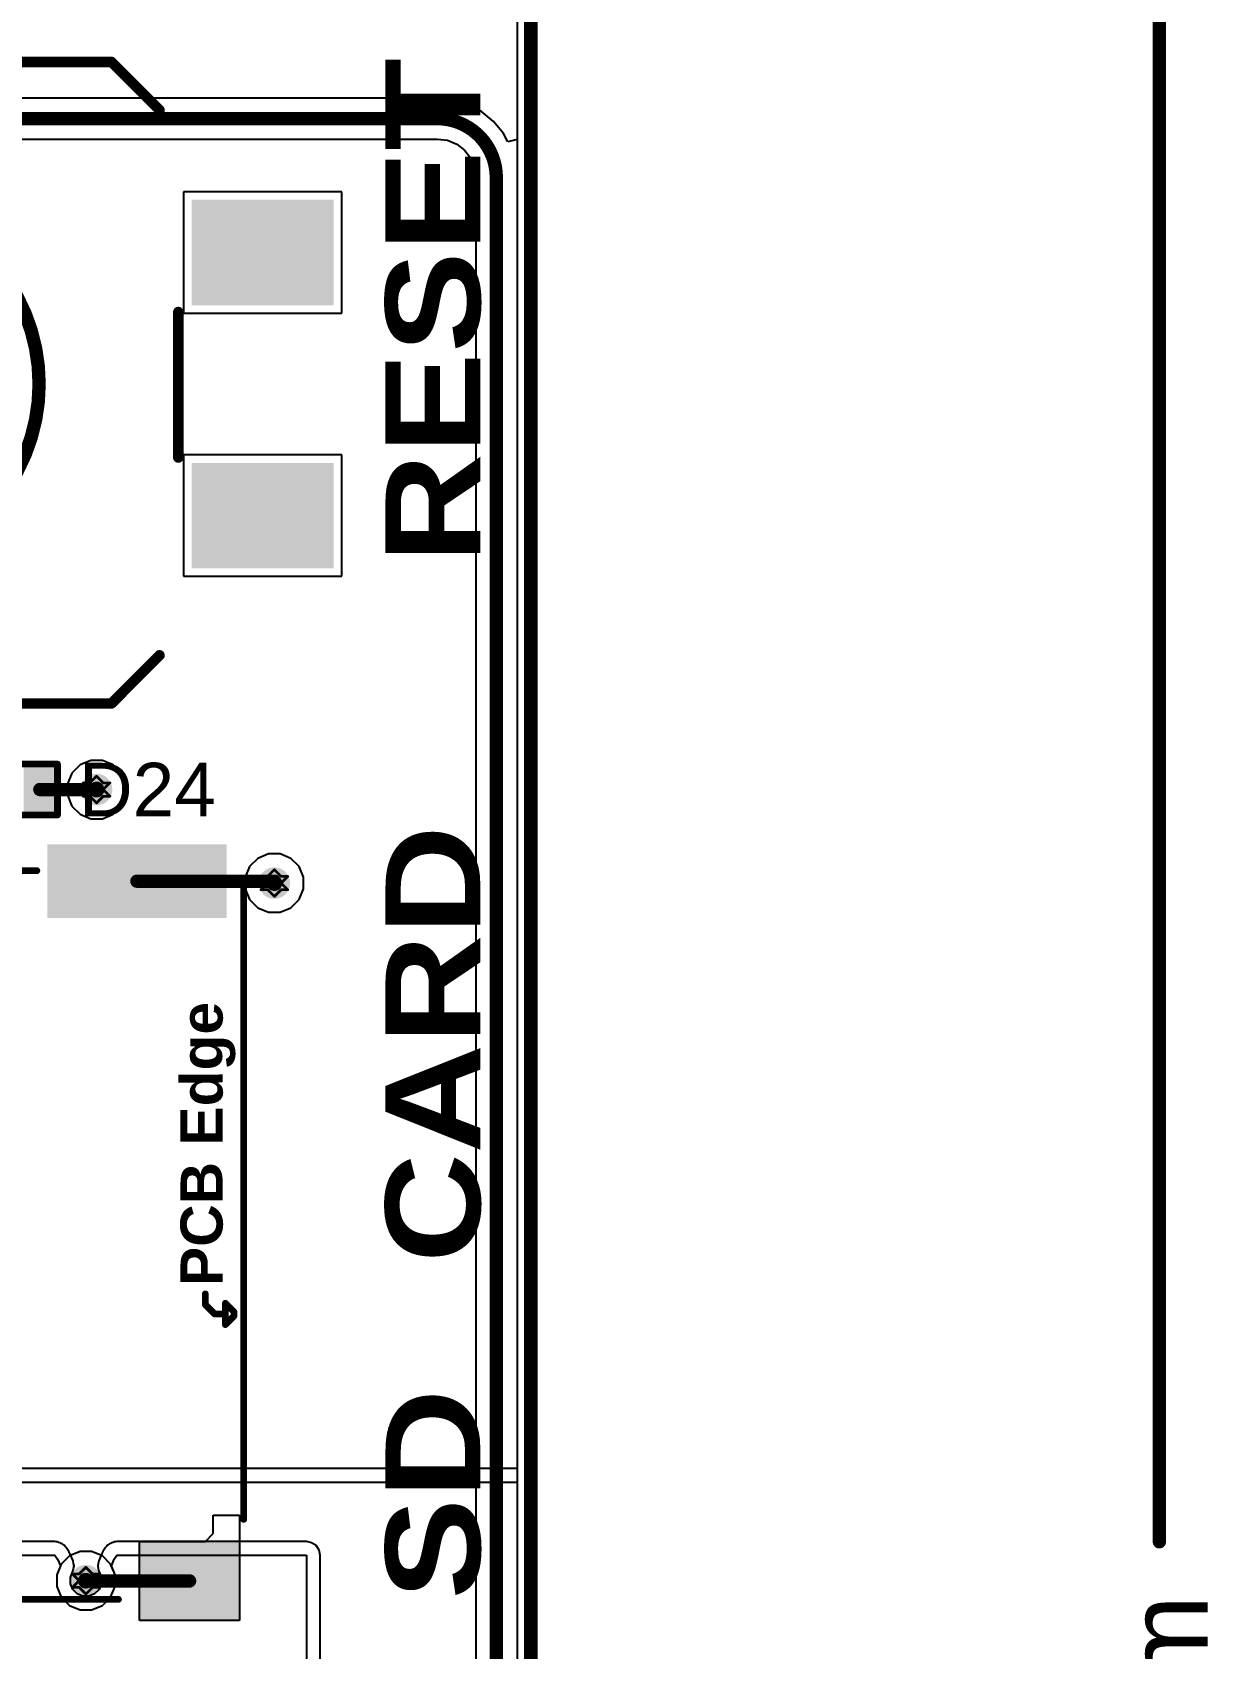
# Model space of a CAD drawing. Header units: inches. Extents: x 24 to 500, y 68 to 269.
# Drawn here: x 379.4 to 401.75, y 127.26 to 157.98 of the extents above; entities that cross this region are included whole.
import ezdxf

# ---------------------------------------------------------------- set-up
doc = ezdxf.new("R2010")
doc.units = ezdxf.units.IN
for name, color, linetype in [('Board Outline', 216, 'Continuous'), ('Bottom Layer', 5, 'Continuous'), ('Dimension', 6, 'Continuous'), ('Drill Drawing', 1, 'Continuous'), ('Keep-Out Layer', 6, 'Continuous'), ('Layer 1', 16, 'Continuous'), ('Layer 2', 76, 'Continuous'), ('Mechanical 13', 56, 'Continuous'), ('Top Layer', 1, 'Continuous'), ('Top Overlay', 2, 'Continuous'), ('Top Paste', 8, 'Continuous'), ('Top Solder', 216, 'Continuous'), ('Via Holes', 16, 'Continuous')]:
    doc.layers.add(name, color=color, linetype=linetype)
doc.styles.add('Arial', font='', dxfattribs={"height": 0.2})
doc.styles.add('Arial Black_Bold', font='', dxfattribs={"height": 0.2})
doc.styles.add('Arial_Bold', font='', dxfattribs={"height": 0.2})
doc.styles.get('Arial').set_extended_font_data('Arial')
doc.styles.get('Arial Black_Bold').set_extended_font_data('Arial Black', bold=True)
doc.styles.get('Arial_Bold').set_extended_font_data('Arial', bold=True)

# ---------------------------------------------------------------- blocks, each defined once
blk = doc.blocks.new('SOD_882_B__D___________27')
at = {"layer": 'Top Layer'}
for points in [[(-0.1, -0.4), (-0.6, -0.4), (-0.6, 0.4), (-0.1, 0.4)], [(0.6, -0.4), (0.1, -0.4), (0.1, 0.4), (0.6, 0.4)]]:
    blk.add_hatch(color=1, dxfattribs=at).paths.add_polyline_path(points)
at = {"layer": 'Top Paste'}
for points in [[(-0.1, -0.4), (-0.6, -0.4), (-0.6, 0.4), (-0.1, 0.4)], [(0.6, -0.4), (0.1, -0.4), (0.1, 0.4), (0.6, 0.4)]]:
    blk.add_hatch(color=8, dxfattribs=at).paths.add_polyline_path(points)
at = {"layer": 'Top Solder'}
for points in [[(-0.045, -0.455), (-0.655, -0.455), (-0.655, 0.455), (-0.045, 0.455)], [(0.655, -0.455), (0.045, -0.455), (0.045, 0.455), (0.655, 0.455)]]:
    blk.add_hatch(color=216, dxfattribs=at).paths.add_polyline_path(points)
at = {"layer": 'Top Overlay'}
for points in [[(-0.686, 0.483, 0.127, 0.127, 0), (-0.686, -0.483, 0.127, 0.127, 0)], [(0.686, 0.483, 0.127, 0.127, 0), (-0.686, 0.483, 0.127, 0.127, 0)], [(0.686, 0.483, 0.127, 0.127, 0), (0.686, -0.483, 0.127, 0.127, 0)], [(0.686, -0.483, 0.127, 0.127, 0), (-0.686, -0.483, 0.127, 0.127, 0)]]:
    blk.add_lwpolyline(points, format="xyseb", dxfattribs=at)
for points in [[(-0.718, 0.483, 0.0635, 0.0635, 1), (-0.654, 0.483, 0.0635, 0.0635, 1)], [(-0.718, 0.483, 0.0635, 0.0635, 1), (-0.654, 0.483, 0.0635, 0.0635, 1)], [(0.654, 0.483, 0.0635, 0.0635, 1), (0.718, 0.483, 0.0635, 0.0635, 1)], [(0.654, 0.483, 0.0635, 0.0635, 1), (0.718, 0.483, 0.0635, 0.0635, 1)], [(-0.718, -0.483, 0.0635, 0.0635, 1), (-0.654, -0.483, 0.0635, 0.0635, 1)], [(-0.718, -0.483, 0.0635, 0.0635, 1), (-0.654, -0.483, 0.0635, 0.0635, 1)], [(0.654, -0.483, 0.0635, 0.0635, 1), (0.718, -0.483, 0.0635, 0.0635, 1)], [(0.654, -0.483, 0.0635, 0.0635, 1), (0.718, -0.483, 0.0635, 0.0635, 1)]]:
    blk.add_lwpolyline(points, format="xyseb", close=True, dxfattribs=at)
blk = doc.blocks.new('TL3300CF160Q__79')
at = {"layer": 'Top Layer'}
for points in [[(-6.5, 1.6), (-9, 1.6), (-9, 3.4), (-6.5, 3.4)], [(9, 1.6), (6.5, 1.6), (6.5, 3.4), (9, 3.4)], [(-6.5, -3.4), (-9, -3.4), (-9, -1.6), (-6.5, -1.6)], [(9, -3.4), (6.5, -3.4), (6.5, -1.6), (9, -1.6)]]:
    blk.add_hatch(color=1, dxfattribs=at).paths.add_polyline_path(points)
at = {"layer": 'Top Paste'}
for points in [[(-6.5, 1.6), (-9, 1.6), (-9, 3.4), (-6.5, 3.4)], [(9, 1.6), (6.5, 1.6), (6.5, 3.4), (9, 3.4)], [(-6.5, -3.4), (-9, -3.4), (-9, -1.6), (-6.5, -1.6)], [(9, -3.4), (6.5, -3.4), (6.5, -1.6), (9, -1.6)]]:
    blk.add_hatch(color=8, dxfattribs=at).paths.add_polyline_path(points)
at = {"layer": 'Top Solder'}
for points in [[(-6.398, 1.498), (-9.102, 1.498), (-9.102, 3.502), (-6.398, 3.502)], [(9.102, 1.498), (6.398, 1.498), (6.398, 3.502), (9.102, 3.502)], [(-6.398, -3.502), (-9.102, -3.502), (-9.102, -1.498), (-6.398, -1.498)], [(9.102, -3.502), (6.398, -3.502), (6.398, -1.498), (9.102, -1.498)]]:
    blk.add_hatch(color=216, dxfattribs=at).paths.add_polyline_path(points)
at = {"layer": 'Top Overlay'}
for points in [[(-5.867, 5.207, 0.2, 0.2, 0), (-4.953, 6.121, 0.2, 0.2, 0)], [(-4.953, 6.121, 0.2, 0.2, 0), (4.877, 6.121, 0.2, 0.2, 0)], [(4.877, 6.121, 0.2, 0.2, 0), (5.791, 5.207, 0.2, 0.2, 0)], [(-7.214, 3.785, 0.2, 0.2, 0), (-7.087, 3.658, 0.2, 0.2, 0)], [(-7.214, 3.785, 0.2, 0.2, 0), (-6.96, 3.785, 0.2, 0.2, 0)], [(-7.087, 3.658, 0.2, 0.2, 0), (-6.96, 3.785, 0.2, 0.2, 0)], [(-6.121, -1.295, 0.2, 0.2, 0), (-6.121, 1.342, 0.2, 0.2, 0)], [(6.147, -1.397, 0.2, 0.2, 0), (6.147, 1.368, 0.2, 0.2, 0)], [(-5.867, -5.156, 0.2, 0.2, 0), (-4.953, -6.071, 0.2, 0.2, 0)], [(4.877, -6.071, 0.2, 0.2, 0), (5.791, -5.156, 0.2, 0.2, 0)], [(-4.953, -6.071, 0.2, 0.2, 0), (4.877, -6.071, 0.2, 0.2, 0)]]:
    blk.add_lwpolyline(points, format="xyseb", dxfattribs=at)
for points in [[(-5.003, 6.121, 0.1, 0.1, 1), (-4.903, 6.121, 0.1, 0.1, 1)], [(-5.003, 6.121, 0.1, 0.1, 1), (-4.903, 6.121, 0.1, 0.1, 1)], [(4.827, 6.121, 0.1, 0.1, 1), (4.927, 6.121, 0.1, 0.1, 1)], [(4.827, 6.121, 0.1, 0.1, 1), (4.927, 6.121, 0.1, 0.1, 1)], [(-5.917, 5.207, 0.1, 0.1, 1), (-5.817, 5.207, 0.1, 0.1, 1)], [(5.741, 5.207, 0.1, 0.1, 1), (5.841, 5.207, 0.1, 0.1, 1)], [(-7.264, 3.785, 0.1, 0.1, 1), (-7.164, 3.785, 0.1, 0.1, 1)], [(-7.264, 3.785, 0.1, 0.1, 1), (-7.164, 3.785, 0.1, 0.1, 1)], [(-7.137, 3.658, 0.1, 0.1, 1), (-7.037, 3.658, 0.1, 0.1, 1)], [(-7.137, 3.658, 0.1, 0.1, 1), (-7.037, 3.658, 0.1, 0.1, 1)], [(-7.01, 3.785, 0.1, 0.1, 1), (-6.91, 3.785, 0.1, 0.1, 1)], [(-7.01, 3.785, 0.1, 0.1, 1), (-6.91, 3.785, 0.1, 0.1, 1)], [(3.503, 0, 0.254, 0.254, 1), (-3.503, 0, 0.254, 0.254, 1)], [(1.771, 0, 0.254, 0.254, 1), (-1.771, 0, 0.254, 0.254, 1)], [(-6.171, 1.342, 0.1, 0.1, 1), (-6.071, 1.342, 0.1, 0.1, 1)], [(6.097, 1.368, 0.1, 0.1, 1), (6.197, 1.368, 0.1, 0.1, 1)], [(-3.567, 0, 0.127, 0.127, 1), (-3.44, 0, 0.127, 0.127, 1)], [(-1.834, 0, 0.127, 0.127, 1), (-1.707, 0, 0.127, 0.127, 1)], [(1.707, 0, 0.127, 0.127, 1), (1.834, 0, 0.127, 0.127, 1)], [(3.44, 0, 0.127, 0.127, 1), (3.567, 0, 0.127, 0.127, 1)], [(-6.171, -1.295, 0.1, 0.1, 1), (-6.071, -1.295, 0.1, 0.1, 1)], [(6.097, -1.397, 0.1, 0.1, 1), (6.197, -1.397, 0.1, 0.1, 1)], [(-5.917, -5.156, 0.1, 0.1, 1), (-5.817, -5.156, 0.1, 0.1, 1)], [(5.741, -5.156, 0.1, 0.1, 1), (5.841, -5.156, 0.1, 0.1, 1)], [(-5.003, -6.071, 0.1, 0.1, 1), (-4.903, -6.071, 0.1, 0.1, 1)], [(-5.003, -6.071, 0.1, 0.1, 1), (-4.903, -6.071, 0.1, 0.1, 1)], [(4.827, -6.071, 0.1, 0.1, 1), (4.927, -6.071, 0.1, 0.1, 1)], [(4.827, -6.071, 0.1, 0.1, 1), (4.927, -6.071, 0.1, 0.1, 1)]]:
    blk.add_lwpolyline(points, format="xyseb", close=True, dxfattribs=at)
blk = doc.blocks.new('DM3BT_DSF_PEJS_178')
at = {"layer": 'Top Layer'}
for points in [[(-5.25, 8.15), (-4.25, 8.15), (-4.25, 6.75), (-5.25, 6.75)], [(-3.2, 6.75), (-3.2, 8.15), (-2.5, 8.15), (-2.5, 6.75)], [(-2.1, 6.75), (-2.1, 8.15), (-1.4, 8.15), (-1.4, 6.75)], [(-1, 6.75), (-1, 8.15), (-0.3, 8.15), (-0.3, 6.75)], [(0.1, 6.75), (0.1, 8.15), (0.8, 8.15), (0.8, 6.75)], [(1.2, 6.75), (1.2, 8.15), (1.9, 8.15), (1.9, 6.75)], [(2.3, 6.75), (2.3, 8.15), (3, 8.15), (3, 6.75)], [(3.4, 6.75), (3.4, 8.15), (4.1, 8.15), (4.1, 6.75)], [(4.5, 6.75), (4.5, 8.15), (5.2, 8.15), (5.2, 6.75)], [(5.45, 6.95), (5.45, 8.15), (6.15, 8.15), (6.15, 6.95)], [(6.05, 3.85), (7.25, 3.85), (7.25, 2.65), (6.05, 2.65)], [(6.05, -2.55), (7.25, -2.55), (7.25, -3.35), (6.05, -3.35)], [(6.05, -4.95), (7.25, -4.95), (7.25, -8.15), (6.05, -8.15)], [(-7.4, -6.6), (-5.9, -6.6), (-5.9, -8.5), (-7.4, -8.5)]]:
    blk.add_hatch(color=1, dxfattribs=at).paths.add_polyline_path(points)
at = {"layer": 'Top Paste'}
for points in [[(-5.25, 8.15), (-4.25, 8.15), (-4.25, 6.75), (-5.25, 6.75)], [(-3.2, 6.75), (-3.2, 8.15), (-2.5, 8.15), (-2.5, 6.75)], [(-2.1, 6.75), (-2.1, 8.15), (-1.4, 8.15), (-1.4, 6.75)], [(-1, 6.75), (-1, 8.15), (-0.3, 8.15), (-0.3, 6.75)], [(0.1, 6.75), (0.1, 8.15), (0.8, 8.15), (0.8, 6.75)], [(1.2, 6.75), (1.2, 8.15), (1.9, 8.15), (1.9, 6.75)], [(2.3, 6.75), (2.3, 8.15), (3, 8.15), (3, 6.75)], [(3.4, 6.75), (3.4, 8.15), (4.1, 8.15), (4.1, 6.75)], [(4.5, 6.75), (4.5, 8.15), (5.2, 8.15), (5.2, 6.75)], [(5.45, 6.95), (5.45, 8.15), (6.15, 8.15), (6.15, 6.95)], [(6.05, 3.85), (7.25, 3.85), (7.25, 2.65), (6.05, 2.65)], [(6.05, -2.55), (7.25, -2.55), (7.25, -3.35), (6.05, -3.35)], [(6.05, -4.95), (7.25, -4.95), (7.25, -8.15), (6.05, -8.15)]]:
    blk.add_hatch(color=8, dxfattribs=at).paths.add_polyline_path(points)
at = {"layer": 'Top Solder'}
for points in [[(-5.352, 8.252), (-4.148, 8.252), (-4.148, 6.648), (-5.352, 6.648)], [(-3.302, 6.648), (-3.302, 8.252), (-2.398, 8.252), (-2.398, 6.648)], [(-2.202, 6.648), (-2.202, 8.252), (-1.298, 8.252), (-1.298, 6.648)], [(-1.102, 6.648), (-1.102, 8.252), (-0.198, 8.252), (-0.198, 6.648)], [(-0.002, 6.648), (-0.002, 8.252), (0.902, 8.252), (0.902, 6.648)], [(1.098, 6.648), (1.098, 8.252), (2.002, 8.252), (2.002, 6.648)], [(2.198, 6.648), (2.198, 8.252), (3.102, 8.252), (3.102, 6.648)], [(3.298, 6.648), (3.298, 8.252), (4.202, 8.252), (4.202, 6.648)], [(4.398, 6.648), (4.398, 8.252), (5.302, 8.252), (5.302, 6.648)], [(5.348, 6.848), (5.348, 8.252), (6.252, 8.252), (6.252, 6.848)], [(5.948, 3.952), (7.352, 3.952), (7.352, 2.548), (5.948, 2.548)], [(5.948, -2.448), (7.352, -2.448), (7.352, -3.452), (5.948, -3.452)], [(5.948, -4.848), (7.352, -4.848), (7.352, -8.252), (5.948, -8.252)], [(-7.4, -6.6), (-5.9, -6.6), (-5.9, -8.5), (-7.4, -8.5)]]:
    blk.add_hatch(color=216, dxfattribs=at).paths.add_polyline_path(points)
at = {"layer": 'Keep-Out Layer'}
for p, q in [((6.4, 3.85), (6.4, 7.1)), ((6.4, 7.1), (7.15, 7.1)), ((7.15, 7.1), (7.15, 3.85)), ((7.15, 3.85), (6.4, 3.85)), ((6.4, -0.95), (6.4, 2.65)), ((6.4, 2.65), (7.15, 2.65)), ((7.15, 2.65), (7.15, -0.95)), ((7.15, -0.95), (6.4, -0.95))]:
    blk.add_line(p, q, dxfattribs=at)
at = {"layer": 'Mechanical 13'}
for points in [[(-1.397, -7.849, 0.127, 0.127, 0), (-1.575, -8.026, 0.127, 0.127, 0)], [(-1.575, -8.026, 0.127, 0.127, 0), (-1.575, -8.23, 0.127, 0.127, 0)], [(-1.397, -7.849, 0.127, 0.127, 0), (-1.194, -7.849, 0.127, 0.127, 0)], [(-1.778, -8.23, 0.127, 0.127, 0), (-1.575, -8.23, 0.127, 0.127, 0)], [(-1.778, -8.23, 0.127, 0.127, 0), (-1.615, -8.393, 0.127, 0.127, 0)], [(-1.575, -8.23, 0.127, 0.127, 0), (-1.372, -8.23, 0.127, 0.127, 0)], [(-1.372, -8.23, 0.127, 0.127, 0), (-1.535, -8.393, 0.127, 0.127, 0)], [(-1.615, -8.393, 0.127, 0.127, 0), (-1.535, -8.393, 0.127, 0.127, 0)]]:
    blk.add_lwpolyline(points, format="xyseb", dxfattribs=at)
for points in [[(-1.607, -8.026, 0.0635, 0.0635, 1), (-1.543, -8.026, 0.0635, 0.0635, 1)], [(-1.607, -8.026, 0.0635, 0.0635, 1), (-1.543, -8.026, 0.0635, 0.0635, 1)], [(-1.429, -7.849, 0.0635, 0.0635, 1), (-1.365, -7.849, 0.0635, 0.0635, 1)], [(-1.429, -7.849, 0.0635, 0.0635, 1), (-1.365, -7.849, 0.0635, 0.0635, 1)], [(-1.226, -7.849, 0.0635, 0.0635, 1), (-1.162, -7.849, 0.0635, 0.0635, 1)], [(-1.81, -8.23, 0.0635, 0.0635, 1), (-1.746, -8.23, 0.0635, 0.0635, 1)], [(-1.81, -8.23, 0.0635, 0.0635, 1), (-1.746, -8.23, 0.0635, 0.0635, 1)], [(-1.607, -8.23, 0.0635, 0.0635, 1), (-1.543, -8.23, 0.0635, 0.0635, 1)], [(-1.607, -8.23, 0.0635, 0.0635, 1), (-1.543, -8.23, 0.0635, 0.0635, 1)], [(-1.607, -8.23, 0.0635, 0.0635, 1), (-1.543, -8.23, 0.0635, 0.0635, 1)], [(-1.403, -8.23, 0.0635, 0.0635, 1), (-1.34, -8.23, 0.0635, 0.0635, 1)], [(-1.403, -8.23, 0.0635, 0.0635, 1), (-1.34, -8.23, 0.0635, 0.0635, 1)], [(-1.647, -8.393, 0.0635, 0.0635, 1), (-1.583, -8.393, 0.0635, 0.0635, 1)], [(-1.647, -8.393, 0.0635, 0.0635, 1), (-1.583, -8.393, 0.0635, 0.0635, 1)], [(-1.567, -8.393, 0.0635, 0.0635, 1), (-1.503, -8.393, 0.0635, 0.0635, 1)], [(-1.567, -8.393, 0.0635, 0.0635, 1), (-1.503, -8.393, 0.0635, 0.0635, 1)]]:
    blk.add_lwpolyline(points, format="xyseb", close=True, dxfattribs=at)
at = {"layer": 'Top Layer'}
for p, q in [((-7.4, -8.5), (-7.4, -6.6)), ((-7.4, -6.6), (-5.9, -6.6)), ((-5.9, -6.6), (-5.9, -7.85)), ((-5.9, -7.85), (-5.75, -8)), ((-5.75, -8), (-5.4, -8)), ((-5.4, -8), (-5.4, -8.5)), ((-5.4, -8.5), (-7.4, -8.5))]:
    blk.add_line(p, q, dxfattribs=at)
at = {"layer": 'Top Overlay'}
for points in [[(-2.743, 8.458, 0.127, 0.127, 0), (-2.997, 8.458, 0.127, 0.127, 0)], [(-2.997, 8.458, 0.127, 0.127, 0), (-2.87, 8.331, 0.127, 0.127, 0)], [(-2.743, 8.458, 0.127, 0.127, 0), (-2.87, 8.331, 0.127, 0.127, 0)], [(-7, 7.65, 0.127, 0.127, 0), (-7, -6.2, 0.127, 0.127, 0)], [(-7, 7.65, 0.127, 0.127, 0), (-5.65, 7.65, 0.127, 0.127, 0)], [(6.55, 7.65, 0.127, 0.127, 0), (6.85, 7.65, 0.127, 0.127, 0)], [(6.85, 7.65, 0.127, 0.127, 0), (6.85, 4.2, 0.127, 0.127, 0)], [(6.85, 2.3, 0.127, 0.127, 0), (6.85, -2.2, 0.127, 0.127, 0)], [(6.85, -3.7, 0.127, 0.127, 0), (6.85, -4.65, 0.127, 0.127, 0)], [(-5.481, -8.578, 0.127, 0.127, 0), (6.519, -8.578, 0.127, 0.127, 0)]]:
    blk.add_lwpolyline(points, format="xyseb", dxfattribs=at)
for points in [[(-3.029, 8.458, 0.0635, 0.0635, 1), (-2.965, 8.458, 0.0635, 0.0635, 1)], [(-3.029, 8.458, 0.0635, 0.0635, 1), (-2.965, 8.458, 0.0635, 0.0635, 1)], [(-2.902, 8.331, 0.0635, 0.0635, 1), (-2.838, 8.331, 0.0635, 0.0635, 1)], [(-2.902, 8.331, 0.0635, 0.0635, 1), (-2.838, 8.331, 0.0635, 0.0635, 1)], [(-2.775, 8.458, 0.0635, 0.0635, 1), (-2.711, 8.458, 0.0635, 0.0635, 1)], [(-2.775, 8.458, 0.0635, 0.0635, 1), (-2.711, 8.458, 0.0635, 0.0635, 1)], [(-7.032, 7.65, 0.0635, 0.0635, 1), (-6.968, 7.65, 0.0635, 0.0635, 1)], [(-7.032, 7.65, 0.0635, 0.0635, 1), (-6.968, 7.65, 0.0635, 0.0635, 1)], [(-5.682, 7.65, 0.0635, 0.0635, 1), (-5.618, 7.65, 0.0635, 0.0635, 1)], [(6.518, 7.65, 0.0635, 0.0635, 1), (6.582, 7.65, 0.0635, 0.0635, 1)], [(6.818, 7.65, 0.0635, 0.0635, 1), (6.882, 7.65, 0.0635, 0.0635, 1)], [(6.818, 7.65, 0.0635, 0.0635, 1), (6.882, 7.65, 0.0635, 0.0635, 1)], [(6.818, 4.2, 0.0635, 0.0635, 1), (6.882, 4.2, 0.0635, 0.0635, 1)], [(6.818, 2.3, 0.0635, 0.0635, 1), (6.882, 2.3, 0.0635, 0.0635, 1)], [(6.818, -2.2, 0.0635, 0.0635, 1), (6.882, -2.2, 0.0635, 0.0635, 1)], [(6.818, -3.7, 0.0635, 0.0635, 1), (6.882, -3.7, 0.0635, 0.0635, 1)], [(6.818, -4.65, 0.0635, 0.0635, 1), (6.882, -4.65, 0.0635, 0.0635, 1)], [(-7.032, -6.2, 0.0635, 0.0635, 1), (-6.968, -6.2, 0.0635, 0.0635, 1)], [(-5.513, -8.578, 0.0635, 0.0635, 1), (-5.449, -8.578, 0.0635, 0.0635, 1)], [(6.487, -8.578, 0.0635, 0.0635, 1), (6.551, -8.578, 0.0635, 0.0635, 1)]]:
    blk.add_lwpolyline(points, format="xyseb", close=True, dxfattribs=at)
at = {"layer": 'Mechanical 13', "style": 'Arial_Bold'}
blk.add_text('PCB Edge', height=0.8, dxfattribs=at).set_placement((-1.045, -8.178))

msp = doc.modelspace()

# ---------------------------------------------------------------- hatches: boundary and pattern name
at = {"layer": 'Bottom Layer'}
h = msp.add_hatch(color=5, dxfattribs=at)
edge = h.paths.add_edge_path()
edge.add_arc((380.619, 143.586), 0.3, 0, 360)
h = msp.add_hatch(color=5, dxfattribs=at)
edge = h.paths.add_edge_path()
edge.add_arc((383.997, 141.808), 0.3, 0, 360)
h = msp.add_hatch(color=5, dxfattribs=at)
edge = h.paths.add_edge_path()
edge.add_arc((380.416, 128.549), 0.3, 0, 360)
at = {"layer": 'Layer 1'}
h = msp.add_hatch(color=16, dxfattribs=at)
edge = h.paths.add_edge_path()
edge.add_arc((380.619, 143.586), 0.3, 0, 360)
h = msp.add_hatch(color=16, dxfattribs=at)
edge = h.paths.add_edge_path()
edge.add_arc((383.997, 141.808), 0.3, 0, 360)
h = msp.add_hatch(color=16, dxfattribs=at)
edge = h.paths.add_edge_path()
edge.add_arc((380.416, 128.549), 0.3, 0, 360)
at = {"layer": 'Layer 2'}
h = msp.add_hatch(color=76, dxfattribs=at)
edge = h.paths.add_edge_path()
edge.add_arc((380.619, 143.586), 0.3, 0, 360)
h = msp.add_hatch(color=76, dxfattribs=at)
edge = h.paths.add_edge_path()
edge.add_arc((383.997, 141.808), 0.3, 0, 360)
h = msp.add_hatch(color=76, dxfattribs=at)
edge = h.paths.add_edge_path()
edge.add_arc((380.416, 128.549), 0.3, 0, 360)
at = {"layer": 'Top Layer'}
h = msp.add_hatch(color=1, dxfattribs=at)
edge = h.paths.add_edge_path()
edge.add_arc((380.619, 143.586), 0.3, 0, 360)
h = msp.add_hatch(color=1, dxfattribs=at)
edge = h.paths.add_edge_path()
edge.add_arc((383.997, 141.808), 0.3, 0, 360)
h = msp.add_hatch(color=1, dxfattribs=at)
edge = h.paths.add_edge_path()
edge.add_arc((380.416, 128.549), 0.3, 0, 360)
at = {"layer": 'Via Holes'}
h = msp.add_hatch(color=7, dxfattribs=at)
edge = h.paths.add_edge_path()
edge.add_arc((380.619, 143.586), 0.15, 0, 360)
h = msp.add_hatch(color=7, dxfattribs=at)
edge = h.paths.add_edge_path()
edge.add_arc((383.997, 141.808), 0.15, 0, 360)
h = msp.add_hatch(color=7, dxfattribs=at)
edge = h.paths.add_edge_path()
edge.add_arc((380.416, 128.549), 0.15, 0, 360)

# ---------------------------------------------------------------- linework, layer by layer
at = {"layer": 'Board Outline'}
msp.add_lwpolyline([(388.87, 72.207, 0.254, 0.254, 0), (388.87, 175.707, 0.254, 0.254, 0)], format="xyseb", dxfattribs=at)
at = {"layer": 'Bottom Layer'}
for p, q in [((388.611, 175.707), (388.611, 130.683)), ((380.509, 144.14), (380.305, 144.056)), ((380.729, 144.14), (380.509, 144.14)), ((380.933, 144.056), (380.729, 144.14)), ((380.149, 143.9), (380.065, 143.696)), ((380.305, 144.056), (380.149, 143.9)), ((381.089, 143.9), (380.933, 144.056)), ((381.173, 143.696), (381.089, 143.9)), ((380.065, 143.696), (380.065, 143.476)), ((380.065, 143.476), (380.149, 143.272)), ((381.089, 143.272), (381.173, 143.476)), ((381.173, 143.476), (381.173, 143.696)), ((380.149, 143.272), (380.305, 143.117)), ((380.933, 143.117), (381.089, 143.272)), ((380.305, 143.117), (380.509, 143.032)), ((380.509, 143.032), (380.729, 143.032)), ((380.729, 143.032), (380.933, 143.117)), ((383.683, 142.278), (383.528, 142.122)), ((383.887, 142.362), (383.683, 142.278)), ((384.107, 142.362), (383.887, 142.362)), ((384.311, 142.278), (384.107, 142.362)), ((384.467, 142.122), (384.311, 142.278)), ((383.528, 142.122), (383.443, 141.918)), ((384.551, 141.918), (384.467, 142.122)), ((383.443, 141.918), (383.443, 141.698)), ((383.443, 141.698), (383.528, 141.494)), ((384.467, 141.494), (384.551, 141.698)), ((384.551, 141.698), (384.551, 141.918)), ((383.528, 141.494), (383.683, 141.339)), ((383.683, 141.339), (383.887, 141.254)), ((384.107, 141.254), (384.311, 141.339)), ((384.311, 141.339), (384.467, 141.494)), ((383.887, 141.254), (384.107, 141.254)), ((388.611, 130.683), (360.553, 130.683)), ((360.553, 130.424), (388.611, 130.424)), ((388.611, 130.424), (388.611, 72.207)), ((379.828, 129.291), (367.94, 129.291)), ((367.94, 129.032), (379.828, 129.032)), ((379.85, 129.287), (379.828, 129.291)), ((379.828, 129.032), (379.88, 128.958)), ((379.873, 129.287), (379.85, 129.287)), ((379.899, 129.277), (379.873, 129.287)), ((379.927, 129.271), (379.899, 129.277)), ((379.946, 129.259), (379.927, 129.271)), ((379.967, 129.25), (379.946, 129.259)), ((379.987, 129.231), (379.967, 129.25)), ((380.011, 129.215), (379.987, 129.231)), ((380.024, 129.196), (380.011, 129.215)), ((380.04, 129.181), (380.024, 129.196)), ((380.092, 129.107), (380.04, 129.181)), ((380.104, 129.08), (380.092, 129.107)), ((380.12, 129.055), (380.104, 129.08)), ((380.172, 128.926), (380.12, 129.055)), ((380.712, 129.055), (380.66, 128.926)), ((380.728, 129.08), (380.712, 129.055)), ((380.74, 129.107), (380.728, 129.08)), ((380.792, 129.181), (380.74, 129.107)), ((380.808, 129.196), (380.792, 129.181)), ((380.821, 129.215), (380.808, 129.196)), ((380.844, 129.231), (380.821, 129.215)), ((380.865, 129.25), (380.844, 129.231)), ((380.886, 129.259), (380.865, 129.25)), ((380.905, 129.271), (380.886, 129.259)), ((380.932, 129.277), (380.905, 129.271)), ((380.959, 129.287), (380.932, 129.277)), ((380.952, 128.958), (381.004, 129.032)), ((380.982, 129.287), (380.959, 129.287)), ((381.004, 129.291), (380.982, 129.287)), ((384.607, 129.291), (381.004, 129.291)), ((381.004, 129.032), (384.607, 129.032)), ((384.706, 129.271), (384.607, 129.291)), ((384.607, 129.032), (384.607, 109.093)), ((384.79, 129.215), (384.706, 129.271)), ((384.846, 129.131), (384.79, 129.215)), ((384.866, 129.032), (384.846, 129.131)), ((384.866, 109.093), (384.866, 129.032)), ((379.932, 128.829), (379.862, 128.66)), ((379.88, 128.958), (379.932, 128.829)), ((380.121, 128.608), (380.171, 128.73)), ((380.171, 128.73), (380.181, 128.778)), ((380.181, 128.878), (380.172, 128.926)), ((380.191, 128.829), (380.181, 128.878)), ((380.181, 128.778), (380.191, 128.827)), ((380.191, 128.828), (380.191, 128.829)), ((380.191, 128.827), (380.191, 128.828)), ((380.65, 128.878), (380.641, 128.829)), ((380.641, 128.829), (380.641, 128.828)), ((380.641, 128.828), (380.641, 128.827)), ((380.641, 128.827), (380.651, 128.778)), ((380.66, 128.926), (380.65, 128.878)), ((380.651, 128.778), (380.66, 128.73)), ((380.66, 128.73), (380.711, 128.608)), ((380.9, 128.829), (380.952, 128.958)), ((380.97, 128.66), (380.9, 128.829)), ((379.862, 128.66), (379.862, 128.439)), ((379.862, 128.439), (379.946, 128.236)), ((380.121, 128.491), (380.121, 128.608)), ((380.166, 128.382), (380.121, 128.491)), ((380.711, 128.491), (380.666, 128.382)), ((380.711, 128.608), (380.711, 128.491)), ((380.885, 128.236), (380.97, 128.439)), ((380.97, 128.439), (380.97, 128.66)), ((379.946, 128.236), (380.102, 128.08)), ((380.249, 128.299), (380.166, 128.382)), ((380.357, 128.254), (380.249, 128.299)), ((380.474, 128.254), (380.357, 128.254)), ((380.583, 128.299), (380.474, 128.254)), ((380.666, 128.382), (380.583, 128.299)), ((380.73, 128.08), (380.885, 128.236)), ((380.102, 128.08), (380.306, 127.995)), ((380.306, 127.995), (380.526, 127.995)), ((380.526, 127.995), (380.73, 128.08))]:
    msp.add_line(p, q, dxfattribs=at)
at = {"layer": 'Dimension'}
msp.add_lwpolyline([(400.812, 129.289, 0.254, 0.254, 0), (400.812, 179.707, 0.254, 0.254, 0)], format="xyseb", dxfattribs=at)
msp.add_lwpolyline([(400.748, 129.289, 0.127, 0.127, 1), (400.875, 129.289, 0.127, 0.127, 1)], format="xyseb", close=True, dxfattribs=at)
at = {"layer": 'Drill Drawing'}
for points in [[(380.492, 143.713, 0.0508, 0.0508, 0), (380.619, 143.84, 0.0508, 0.0508, 0)], [(380.619, 143.84, 0.0508, 0.0508, 0), (380.746, 143.713, 0.0508, 0.0508, 0)], [(380.365, 143.713, 0.0508, 0.0508, 0), (380.492, 143.586, 0.0508, 0.0508, 0)], [(380.365, 143.713, 0.0508, 0.0508, 0), (380.492, 143.713, 0.0508, 0.0508, 0)], [(380.365, 143.459, 0.0508, 0.0508, 0), (380.492, 143.586, 0.0508, 0.0508, 0)], [(380.365, 143.459, 0.0508, 0.0508, 0), (380.492, 143.459, 0.0508, 0.0508, 0)], [(380.492, 143.459, 0.0508, 0.0508, 0), (380.619, 143.332, 0.0508, 0.0508, 0)], [(380.619, 143.332, 0.0508, 0.0508, 0), (380.746, 143.459, 0.0508, 0.0508, 0)], [(380.746, 143.713, 0.0508, 0.0508, 0), (380.873, 143.713, 0.0508, 0.0508, 0)], [(380.746, 143.586, 0.0508, 0.0508, 0), (380.873, 143.713, 0.0508, 0.0508, 0)], [(380.746, 143.586, 0.0508, 0.0508, 0), (380.873, 143.459, 0.0508, 0.0508, 0)], [(380.746, 143.459, 0.0508, 0.0508, 0), (380.873, 143.459, 0.0508, 0.0508, 0)], [(383.743, 141.935, 0.0508, 0.0508, 0), (383.87, 141.808, 0.0508, 0.0508, 0)], [(383.743, 141.935, 0.0508, 0.0508, 0), (383.87, 141.935, 0.0508, 0.0508, 0)], [(383.87, 141.935, 0.0508, 0.0508, 0), (383.997, 142.062, 0.0508, 0.0508, 0)], [(383.997, 142.062, 0.0508, 0.0508, 0), (384.124, 141.935, 0.0508, 0.0508, 0)], [(384.124, 141.935, 0.0508, 0.0508, 0), (384.251, 141.935, 0.0508, 0.0508, 0)], [(384.124, 141.808, 0.0508, 0.0508, 0), (384.251, 141.935, 0.0508, 0.0508, 0)], [(383.743, 141.681, 0.0508, 0.0508, 0), (383.87, 141.808, 0.0508, 0.0508, 0)], [(383.743, 141.681, 0.0508, 0.0508, 0), (383.87, 141.681, 0.0508, 0.0508, 0)], [(383.87, 141.681, 0.0508, 0.0508, 0), (383.997, 141.554, 0.0508, 0.0508, 0)], [(383.997, 141.554, 0.0508, 0.0508, 0), (384.124, 141.681, 0.0508, 0.0508, 0)], [(384.124, 141.808, 0.0508, 0.0508, 0), (384.251, 141.681, 0.0508, 0.0508, 0)], [(384.124, 141.681, 0.0508, 0.0508, 0), (384.251, 141.681, 0.0508, 0.0508, 0)], [(380.289, 128.676, 0.0508, 0.0508, 0), (380.416, 128.803, 0.0508, 0.0508, 0)], [(380.416, 128.803, 0.0508, 0.0508, 0), (380.543, 128.676, 0.0508, 0.0508, 0)], [(380.162, 128.676, 0.0508, 0.0508, 0), (380.289, 128.549, 0.0508, 0.0508, 0)], [(380.162, 128.676, 0.0508, 0.0508, 0), (380.289, 128.676, 0.0508, 0.0508, 0)], [(380.162, 128.422, 0.0508, 0.0508, 0), (380.289, 128.549, 0.0508, 0.0508, 0)], [(380.162, 128.422, 0.0508, 0.0508, 0), (380.289, 128.422, 0.0508, 0.0508, 0)], [(380.289, 128.422, 0.0508, 0.0508, 0), (380.416, 128.295, 0.0508, 0.0508, 0)], [(380.416, 128.295, 0.0508, 0.0508, 0), (380.543, 128.422, 0.0508, 0.0508, 0)], [(380.543, 128.676, 0.0508, 0.0508, 0), (380.67, 128.676, 0.0508, 0.0508, 0)], [(380.543, 128.549, 0.0508, 0.0508, 0), (380.67, 128.676, 0.0508, 0.0508, 0)], [(380.543, 128.549, 0.0508, 0.0508, 0), (380.67, 128.422, 0.0508, 0.0508, 0)], [(380.543, 128.422, 0.0508, 0.0508, 0), (380.67, 128.422, 0.0508, 0.0508, 0)]]:
    msp.add_lwpolyline(points, format="xyseb", dxfattribs=at)
for points in [[(380.606, 143.84, 0.0254, 0.0254, 1), (380.632, 143.84, 0.0254, 0.0254, 1)], [(380.606, 143.84, 0.0254, 0.0254, 1), (380.632, 143.84, 0.0254, 0.0254, 1)], [(380.352, 143.713, 0.0254, 0.0254, 1), (380.378, 143.713, 0.0254, 0.0254, 1)], [(380.352, 143.713, 0.0254, 0.0254, 1), (380.378, 143.713, 0.0254, 0.0254, 1)], [(380.352, 143.459, 0.0254, 0.0254, 1), (380.378, 143.459, 0.0254, 0.0254, 1)], [(380.352, 143.459, 0.0254, 0.0254, 1), (380.378, 143.459, 0.0254, 0.0254, 1)], [(380.479, 143.713, 0.0254, 0.0254, 1), (380.505, 143.713, 0.0254, 0.0254, 1)], [(380.479, 143.713, 0.0254, 0.0254, 1), (380.505, 143.713, 0.0254, 0.0254, 1)], [(380.479, 143.586, 0.0254, 0.0254, 1), (380.505, 143.586, 0.0254, 0.0254, 1)], [(380.479, 143.586, 0.0254, 0.0254, 1), (380.505, 143.586, 0.0254, 0.0254, 1)], [(380.479, 143.459, 0.0254, 0.0254, 1), (380.505, 143.459, 0.0254, 0.0254, 1)], [(380.479, 143.459, 0.0254, 0.0254, 1), (380.505, 143.459, 0.0254, 0.0254, 1)], [(380.733, 143.713, 0.0254, 0.0254, 1), (380.759, 143.713, 0.0254, 0.0254, 1)], [(380.733, 143.713, 0.0254, 0.0254, 1), (380.759, 143.713, 0.0254, 0.0254, 1)], [(380.733, 143.586, 0.0254, 0.0254, 1), (380.759, 143.586, 0.0254, 0.0254, 1)], [(380.733, 143.586, 0.0254, 0.0254, 1), (380.759, 143.586, 0.0254, 0.0254, 1)], [(380.733, 143.459, 0.0254, 0.0254, 1), (380.759, 143.459, 0.0254, 0.0254, 1)], [(380.733, 143.459, 0.0254, 0.0254, 1), (380.759, 143.459, 0.0254, 0.0254, 1)], [(380.86, 143.713, 0.0254, 0.0254, 1), (380.886, 143.713, 0.0254, 0.0254, 1)], [(380.86, 143.713, 0.0254, 0.0254, 1), (380.886, 143.713, 0.0254, 0.0254, 1)], [(380.86, 143.459, 0.0254, 0.0254, 1), (380.886, 143.459, 0.0254, 0.0254, 1)], [(380.86, 143.459, 0.0254, 0.0254, 1), (380.886, 143.459, 0.0254, 0.0254, 1)], [(380.606, 143.332, 0.0254, 0.0254, 1), (380.632, 143.332, 0.0254, 0.0254, 1)], [(380.606, 143.332, 0.0254, 0.0254, 1), (380.632, 143.332, 0.0254, 0.0254, 1)], [(383.73, 141.935, 0.0254, 0.0254, 1), (383.756, 141.935, 0.0254, 0.0254, 1)], [(383.73, 141.935, 0.0254, 0.0254, 1), (383.756, 141.935, 0.0254, 0.0254, 1)], [(383.858, 141.935, 0.0254, 0.0254, 1), (383.883, 141.935, 0.0254, 0.0254, 1)], [(383.858, 141.935, 0.0254, 0.0254, 1), (383.883, 141.935, 0.0254, 0.0254, 1)], [(383.985, 142.062, 0.0254, 0.0254, 1), (384.01, 142.062, 0.0254, 0.0254, 1)], [(383.985, 142.062, 0.0254, 0.0254, 1), (384.01, 142.062, 0.0254, 0.0254, 1)], [(384.111, 141.935, 0.0254, 0.0254, 1), (384.137, 141.935, 0.0254, 0.0254, 1)], [(384.111, 141.935, 0.0254, 0.0254, 1), (384.137, 141.935, 0.0254, 0.0254, 1)], [(384.238, 141.935, 0.0254, 0.0254, 1), (384.264, 141.935, 0.0254, 0.0254, 1)], [(384.238, 141.935, 0.0254, 0.0254, 1), (384.264, 141.935, 0.0254, 0.0254, 1)], [(383.73, 141.681, 0.0254, 0.0254, 1), (383.756, 141.681, 0.0254, 0.0254, 1)], [(383.73, 141.681, 0.0254, 0.0254, 1), (383.756, 141.681, 0.0254, 0.0254, 1)], [(383.858, 141.808, 0.0254, 0.0254, 1), (383.883, 141.808, 0.0254, 0.0254, 1)], [(383.858, 141.808, 0.0254, 0.0254, 1), (383.883, 141.808, 0.0254, 0.0254, 1)], [(383.858, 141.681, 0.0254, 0.0254, 1), (383.883, 141.681, 0.0254, 0.0254, 1)], [(383.858, 141.681, 0.0254, 0.0254, 1), (383.883, 141.681, 0.0254, 0.0254, 1)], [(384.111, 141.808, 0.0254, 0.0254, 1), (384.137, 141.808, 0.0254, 0.0254, 1)], [(384.111, 141.808, 0.0254, 0.0254, 1), (384.137, 141.808, 0.0254, 0.0254, 1)], [(384.111, 141.681, 0.0254, 0.0254, 1), (384.137, 141.681, 0.0254, 0.0254, 1)], [(384.111, 141.681, 0.0254, 0.0254, 1), (384.137, 141.681, 0.0254, 0.0254, 1)], [(384.238, 141.681, 0.0254, 0.0254, 1), (384.264, 141.681, 0.0254, 0.0254, 1)], [(384.238, 141.681, 0.0254, 0.0254, 1), (384.264, 141.681, 0.0254, 0.0254, 1)], [(383.985, 141.554, 0.0254, 0.0254, 1), (384.01, 141.554, 0.0254, 0.0254, 1)], [(383.985, 141.554, 0.0254, 0.0254, 1), (384.01, 141.554, 0.0254, 0.0254, 1)], [(380.403, 128.803, 0.0254, 0.0254, 1), (380.428, 128.803, 0.0254, 0.0254, 1)], [(380.403, 128.803, 0.0254, 0.0254, 1), (380.428, 128.803, 0.0254, 0.0254, 1)], [(380.149, 128.676, 0.0254, 0.0254, 1), (380.175, 128.676, 0.0254, 0.0254, 1)], [(380.149, 128.676, 0.0254, 0.0254, 1), (380.175, 128.676, 0.0254, 0.0254, 1)], [(380.149, 128.422, 0.0254, 0.0254, 1), (380.175, 128.422, 0.0254, 0.0254, 1)], [(380.149, 128.422, 0.0254, 0.0254, 1), (380.175, 128.422, 0.0254, 0.0254, 1)], [(380.276, 128.676, 0.0254, 0.0254, 1), (380.301, 128.676, 0.0254, 0.0254, 1)], [(380.276, 128.676, 0.0254, 0.0254, 1), (380.301, 128.676, 0.0254, 0.0254, 1)], [(380.276, 128.549, 0.0254, 0.0254, 1), (380.301, 128.549, 0.0254, 0.0254, 1)], [(380.276, 128.549, 0.0254, 0.0254, 1), (380.301, 128.549, 0.0254, 0.0254, 1)], [(380.276, 128.422, 0.0254, 0.0254, 1), (380.301, 128.422, 0.0254, 0.0254, 1)], [(380.276, 128.422, 0.0254, 0.0254, 1), (380.301, 128.422, 0.0254, 0.0254, 1)], [(380.53, 128.676, 0.0254, 0.0254, 1), (380.555, 128.676, 0.0254, 0.0254, 1)], [(380.53, 128.676, 0.0254, 0.0254, 1), (380.555, 128.676, 0.0254, 0.0254, 1)], [(380.53, 128.549, 0.0254, 0.0254, 1), (380.555, 128.549, 0.0254, 0.0254, 1)], [(380.53, 128.549, 0.0254, 0.0254, 1), (380.555, 128.549, 0.0254, 0.0254, 1)], [(380.53, 128.422, 0.0254, 0.0254, 1), (380.555, 128.422, 0.0254, 0.0254, 1)], [(380.53, 128.422, 0.0254, 0.0254, 1), (380.555, 128.422, 0.0254, 0.0254, 1)], [(380.657, 128.676, 0.0254, 0.0254, 1), (380.683, 128.676, 0.0254, 0.0254, 1)], [(380.657, 128.676, 0.0254, 0.0254, 1), (380.683, 128.676, 0.0254, 0.0254, 1)], [(380.657, 128.422, 0.0254, 0.0254, 1), (380.683, 128.422, 0.0254, 0.0254, 1)], [(380.657, 128.422, 0.0254, 0.0254, 1), (380.683, 128.422, 0.0254, 0.0254, 1)], [(380.403, 128.295, 0.0254, 0.0254, 1), (380.428, 128.295, 0.0254, 0.0254, 1)], [(380.403, 128.295, 0.0254, 0.0254, 1), (380.428, 128.295, 0.0254, 0.0254, 1)]]:
    msp.add_lwpolyline(points, format="xyseb", close=True, dxfattribs=at)
at = {"layer": 'Layer 1'}
msp.add_line((388.611, 175.707), (388.611, 72.207), dxfattribs=at)
at = {"layer": 'Layer 2'}
for p, q in [((388.611, 175.707), (388.611, 72.207)), ((380.509, 144.14), (380.305, 144.056)), ((380.729, 144.14), (380.509, 144.14)), ((380.933, 144.056), (380.729, 144.14)), ((380.149, 143.9), (380.065, 143.696)), ((380.305, 144.056), (380.149, 143.9)), ((381.089, 143.9), (380.933, 144.056)), ((381.173, 143.696), (381.089, 143.9)), ((380.065, 143.696), (380.065, 143.476)), ((380.065, 143.476), (380.149, 143.272)), ((381.089, 143.272), (381.173, 143.476)), ((381.173, 143.476), (381.173, 143.696)), ((380.149, 143.272), (380.305, 143.117)), ((380.933, 143.117), (381.089, 143.272)), ((380.305, 143.117), (380.509, 143.032)), ((380.509, 143.032), (380.729, 143.032)), ((380.729, 143.032), (380.933, 143.117)), ((383.683, 142.278), (383.528, 142.122)), ((383.887, 142.362), (383.683, 142.278)), ((384.107, 142.362), (383.887, 142.362)), ((384.311, 142.278), (384.107, 142.362)), ((384.467, 142.122), (384.311, 142.278)), ((383.528, 142.122), (383.443, 141.918)), ((384.551, 141.918), (384.467, 142.122)), ((383.443, 141.918), (383.443, 141.698)), ((383.443, 141.698), (383.528, 141.494)), ((384.467, 141.494), (384.551, 141.698)), ((384.551, 141.698), (384.551, 141.918)), ((383.528, 141.494), (383.683, 141.339)), ((383.683, 141.339), (383.887, 141.254)), ((384.107, 141.254), (384.311, 141.339)), ((384.311, 141.339), (384.467, 141.494)), ((383.887, 141.254), (384.107, 141.254)), ((380.306, 129.103), (380.102, 129.019)), ((380.526, 129.103), (380.306, 129.103)), ((380.73, 129.019), (380.526, 129.103)), ((379.946, 128.863), (379.862, 128.66)), ((380.102, 129.019), (379.946, 128.863)), ((380.885, 128.863), (380.73, 129.019)), ((380.97, 128.66), (380.885, 128.863)), ((379.862, 128.66), (379.862, 128.439)), ((379.862, 128.439), (379.946, 128.236)), ((380.885, 128.236), (380.97, 128.439)), ((380.97, 128.439), (380.97, 128.66)), ((379.946, 128.236), (380.102, 128.08)), ((380.73, 128.08), (380.885, 128.236)), ((380.102, 128.08), (380.306, 127.995)), ((380.306, 127.995), (380.526, 127.995)), ((380.526, 127.995), (380.73, 128.08))]:
    msp.add_line(p, q, dxfattribs=at)
at = {"layer": 'Top Layer'}
for p, q in [((388.611, 175.707), (388.611, 155.942)), ((387.096, 156.725), (376.09, 156.725)), ((387.098, 156.725), (387.096, 156.725)), ((387.39, 156.696), (387.098, 156.725)), ((387.672, 156.611), (387.39, 156.696)), ((387.933, 156.471), (387.672, 156.611)), ((388.161, 156.284), (387.933, 156.471)), ((388.348, 156.056), (388.161, 156.284)), ((373.394, 155.949), (387.096, 155.949)), ((387.096, 155.949), (387.099, 155.949)), ((387.099, 155.949), (387.285, 155.925)), ((387.285, 155.925), (387.461, 155.852)), ((387.461, 155.852), (387.612, 155.736)), ((388.433, 155.897), (388.348, 156.056)), ((388.611, 155.942), (388.433, 155.897)), ((387.612, 155.736), (387.728, 155.584)), ((387.728, 155.584), (387.801, 155.408)), ((387.801, 155.408), (387.826, 155.222)), ((387.826, 155.222), (387.825, 155.219)), ((387.825, 155.219), (387.825, 111.642)), ((385.279, 154.947), (382.271, 154.947)), ((382.271, 154.947), (382.271, 152.639)), ((385.279, 152.639), (385.279, 154.947)), ((382.271, 152.639), (385.279, 152.639)), ((385.279, 149.947), (382.271, 149.947)), ((382.271, 149.947), (382.271, 147.639)), ((385.279, 147.639), (385.279, 149.947)), ((382.271, 147.639), (385.279, 147.639))]:
    msp.add_line(p, q, dxfattribs=at)
for points in [[(372.999, 156.337, 0.254, 0.254, 0), (387.096, 156.337, 0.254, 0.254, 0)], [(387.096, 156.337, 0.254, 0.254, -0.414214), (388.214, 155.219, 0.254, 0.254, 0)], [(388.214, 94.463, 0.254, 0.254, 0), (388.214, 155.219, 0.254, 0.254, 0)], [(379.541, 143.586, 0.254, 0.254, 0), (380.619, 143.586, 0.254, 0.254, 0)], [(380.619, 143.586, 0.254, 0.254, 0), (380.619, 143.586, 0.254, 0.254, 0)], [(381.386, 141.844, 0.254, 0.254, 0), (383.997, 141.844, 0.254, 0.254, 0)], [(383.997, 141.808, 0.254, 0.254, 0), (383.997, 141.844, 0.254, 0.254, 0)], [(380.416, 128.544, 0.254, 0.254, 0), (380.416, 128.549, 0.254, 0.254, 0)], [(380.416, 128.544, 0.254, 0.254, 0), (382.386, 128.544, 0.254, 0.254, 0)]]:
    msp.add_lwpolyline(points, format="xyseb", dxfattribs=at)
for points in [[(387.033, 156.337, 0.127, 0.127, 1), (387.159, 156.337, 0.127, 0.127, 1)], [(387.033, 156.337, 0.127, 0.127, 1), (387.159, 156.337, 0.127, 0.127, 1)], [(388.15, 155.219, 0.127, 0.127, 1), (388.277, 155.219, 0.127, 0.127, 1)], [(388.15, 155.219, 0.127, 0.127, 1), (388.277, 155.219, 0.127, 0.127, 1)], [(379.478, 143.586, 0.127, 0.127, 1), (379.605, 143.586, 0.127, 0.127, 1)], [(380.555, 143.586, 0.127, 0.127, 1), (380.683, 143.586, 0.127, 0.127, 1)], [(380.555, 143.586, 0.127, 0.127, 1), (380.683, 143.586, 0.127, 0.127, 1)], [(380.555, 143.586, 0.127, 0.127, 1), (380.683, 143.586, 0.127, 0.127, 1)], [(381.323, 141.844, 0.127, 0.127, 1), (381.45, 141.844, 0.127, 0.127, 1)], [(383.934, 141.844, 0.127, 0.127, 1), (384.061, 141.844, 0.127, 0.127, 1)], [(383.934, 141.844, 0.127, 0.127, 1), (384.061, 141.844, 0.127, 0.127, 1)], [(383.934, 141.808, 0.127, 0.127, 1), (384.061, 141.808, 0.127, 0.127, 1)], [(380.352, 128.549, 0.127, 0.127, 1), (380.479, 128.549, 0.127, 0.127, 1)], [(380.352, 128.544, 0.127, 0.127, 1), (380.479, 128.544, 0.127, 0.127, 1)], [(380.352, 128.544, 0.127, 0.127, 1), (380.479, 128.544, 0.127, 0.127, 1)], [(382.323, 128.544, 0.127, 0.127, 1), (382.45, 128.544, 0.127, 0.127, 1)]]:
    msp.add_lwpolyline(points, format="xyseb", close=True, dxfattribs=at)

# ---------------------------------------------------------------- block references
msp.add_blockref('TL3300CF160Q__79', (376.025, 151.293))
for name, p, rotation in [('SOD_882_B__D___________27', (379.191, 143.586), 180), ('DM3BT_DSF_PEJS_178', (374.836, 135.194), 90)]:
    msp.add_blockref(name, p, dxfattribs=dict(rotation=rotation))

# ---------------------------------------------------------------- texts
at = {"layer": 'Dimension', "style": 'Arial'}
msp.add_text('111.50mm', height=1.524, rotation=90, dxfattribs=at).set_placement((401.726, 118.218))
at = {"layer": 'Top Overlay', "style": 'Arial Black_Bold'}
for s, p in [('RESET', (387.908, 147.891)), ('SD   CARD', (387.908, 128.194))]:
    msp.add_text(s, height=1.8, rotation=90, dxfattribs=at).set_placement(p)
at = {"layer": 'Top Overlay', "style": 'Arial'}
msp.add_text('D24', height=1.016, dxfattribs=at).set_placement((380.281, 143.078))

doc.saveas('drawing.dxf')
